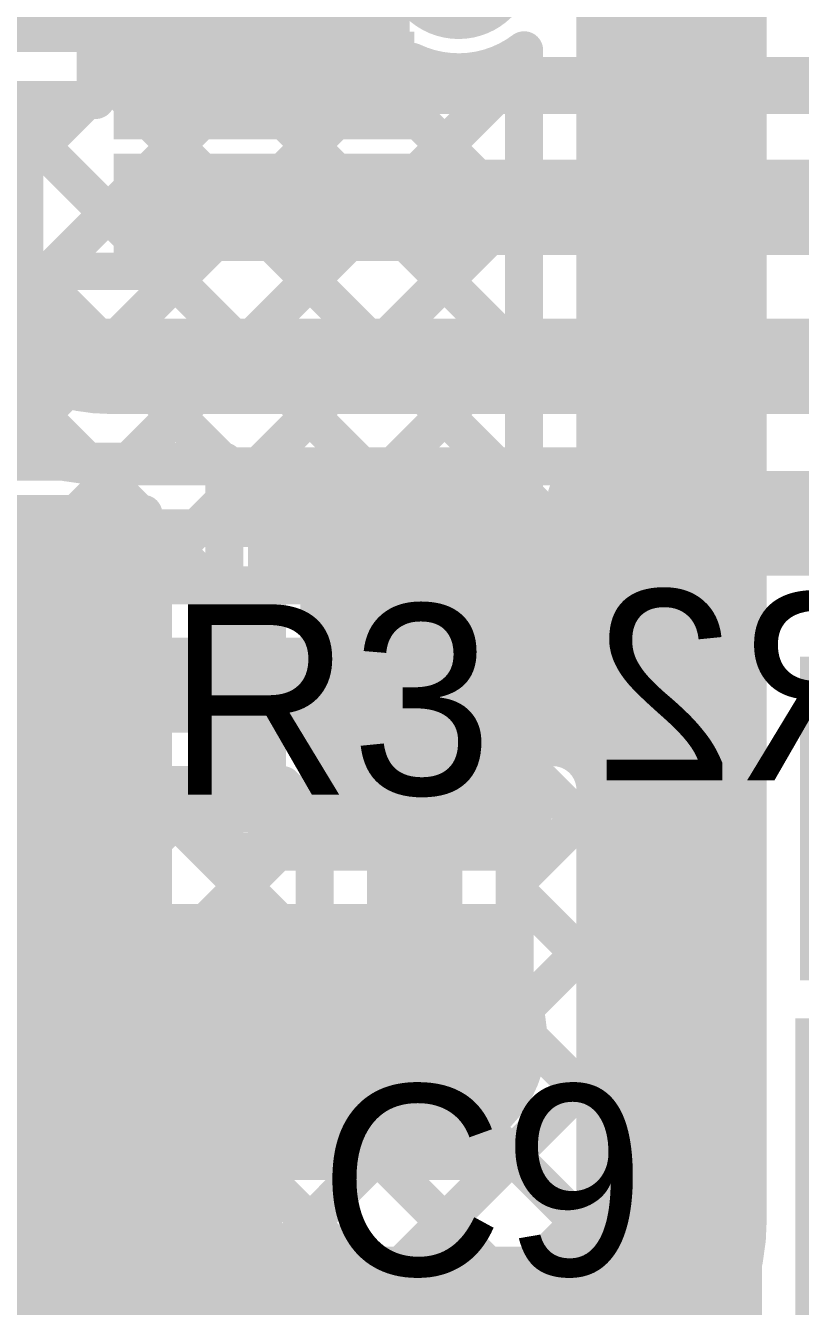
# Model space of a CAD drawing. Header units: millimetres. Extents: x 3.06 to 5.82, y 1.29 to 3.84.
# Drawn here: x 5.4133 to 5.5761, y 1.5805 to 1.8496 of the extents above; entities that cross this region are included whole.
import ezdxf

# ---------------------------------------------------------------- set-up
doc = ezdxf.new("R2010")
doc.units = ezdxf.units.MM
doc.header["$MEASUREMENT"] = 0
for name, color, linetype in [('BottomLayer', 5, 'Continuous'), ('BottomOverlay', 54, 'Continuous'), ('BottomPaste', 16, 'Continuous'), ('BottomSolder', 6, 'Continuous'), ('MultiLayer', 9, 'Continuous'), ('TopLayer', 1, 'Continuous'), ('TopOverlay', 2, 'Continuous'), ('TopPaste', 8, 'Continuous'), ('TopSolder', 216, 'Continuous'), ('ViaHoleLayer', 16, 'Continuous')]:
    doc.layers.add(name, color=color, linetype=linetype)

# ---------------------------------------------------------------- blocks, each defined once
blk = doc.blocks.new('RES_0805_B_77')
at = {"layer": 'BottomLayer'}
for points in [[(-0.06, -0.025), (-0.02, -0.025), (-0.06, 0.025), (-0.02, 0.025)], [(0.02, -0.025), (0.06, -0.025), (0.02, 0.025), (0.06, 0.025)]]:
    blk.add_solid(points, dxfattribs=at)
at = {"layer": 'BottomOverlay', "const_width": 0.00787}
for points in [[(0.065, 0.03), (-0.065, 0.03)], [(-0.065, 0.03), (-0.065, -0.03)], [(0.065, 0.03), (0.065, -0.03)], [(0.065, -0.03), (-0.065, -0.03)]]:
    blk.add_lwpolyline(points, dxfattribs=at)
at = {"layer": 'BottomOverlay', "const_width": 0.00394}
for points in [[(-0.06697, 0.03, 1), (-0.06303, 0.03, 1)], [(-0.06697, 0.03, 1), (-0.06303, 0.03, 1)], [(0.06303, 0.03, 1), (0.06697, 0.03, 1)], [(0.06303, 0.03, 1), (0.06697, 0.03, 1)], [(-0.06697, -0.03, 1), (-0.06303, -0.03, 1)], [(-0.06697, -0.03, 1), (-0.06303, -0.03, 1)], [(0.06303, -0.03, 1), (0.06697, -0.03, 1)], [(0.06303, -0.03, 1), (0.06697, -0.03, 1)]]:
    blk.add_lwpolyline(points, format="xyb", close=True, dxfattribs=at)
at = {"layer": 'BottomPaste'}
for points in [[(-0.06, -0.025), (-0.02, -0.025), (-0.06, 0.025), (-0.02, 0.025)], [(0.02, -0.025), (0.06, -0.025), (0.02, 0.025), (0.06, 0.025)]]:
    blk.add_solid(points, dxfattribs=at)
at = {"layer": 'BottomSolder'}
for points in [[(-0.064, -0.029), (-0.016, -0.029), (-0.064, 0.029), (-0.016, 0.029)], [(0.016, -0.029), (0.064, -0.029), (0.016, 0.029), (0.064, 0.029)]]:
    blk.add_solid(points, dxfattribs=at)
blk = doc.blocks.new('RES_0805_85')
at = {"layer": 'TopLayer'}
for points in [[(-0.06, -0.025), (-0.02, -0.025), (-0.06, 0.025), (-0.02, 0.025)], [(0.02, -0.025), (0.06, -0.025), (0.02, 0.025), (0.06, 0.025)]]:
    blk.add_solid(points, dxfattribs=at)
at = {"layer": 'TopOverlay', "const_width": 0.00787}
for points in [[(0.065, 0.03), (-0.065, 0.03)], [(-0.065, 0.03), (-0.065, -0.03)], [(0.065, 0.03), (0.065, -0.03)], [(0.065, -0.03), (-0.065, -0.03)]]:
    blk.add_lwpolyline(points, dxfattribs=at)
at = {"layer": 'TopOverlay', "const_width": 0.00394}
for points in [[(-0.06697, 0.03, 1), (-0.06303, 0.03, 1)], [(-0.06697, 0.03, 1), (-0.06303, 0.03, 1)], [(0.06303, 0.03, 1), (0.06697, 0.03, 1)], [(0.06303, 0.03, 1), (0.06697, 0.03, 1)], [(-0.06697, -0.03, 1), (-0.06303, -0.03, 1)], [(-0.06697, -0.03, 1), (-0.06303, -0.03, 1)], [(0.06303, -0.03, 1), (0.06697, -0.03, 1)], [(0.06303, -0.03, 1), (0.06697, -0.03, 1)]]:
    blk.add_lwpolyline(points, format="xyb", close=True, dxfattribs=at)
at = {"layer": 'TopPaste'}
for points in [[(-0.06, -0.025), (-0.02, -0.025), (-0.06, 0.025), (-0.02, 0.025)], [(0.02, -0.025), (0.06, -0.025), (0.02, 0.025), (0.06, 0.025)]]:
    blk.add_solid(points, dxfattribs=at)
at = {"layer": 'TopSolder'}
for points in [[(-0.064, -0.029), (-0.016, -0.029), (-0.064, 0.029), (-0.016, 0.029)], [(0.016, -0.029), (0.064, -0.029), (0.016, 0.029), (0.064, 0.029)]]:
    blk.add_solid(points, dxfattribs=at)
blk = doc.blocks.new('RES_0805_B_86')
at = {"layer": 'BottomLayer'}
for points in [[(-0.06, -0.025), (-0.02, -0.025), (-0.06, 0.025), (-0.02, 0.025)], [(0.02, -0.025), (0.06, -0.025), (0.02, 0.025), (0.06, 0.025)]]:
    blk.add_solid(points, dxfattribs=at)
at = {"layer": 'BottomOverlay', "const_width": 0.00787}
for points in [[(-0.065, 0.03), (0.065, 0.03)], [(-0.065, -0.03), (-0.065, 0.03)], [(0.065, -0.03), (0.065, 0.03)], [(-0.065, -0.03), (0.065, -0.03)]]:
    blk.add_lwpolyline(points, dxfattribs=at)
at = {"layer": 'BottomOverlay', "const_width": 0.00394}
for points in [[(-0.06697, 0.03, 1), (-0.06303, 0.03, 1)], [(-0.06697, 0.03, 1), (-0.06303, 0.03, 1)], [(0.06303, 0.03, 1), (0.06697, 0.03, 1)], [(0.06303, 0.03, 1), (0.06697, 0.03, 1)], [(-0.06697, -0.03, 1), (-0.06303, -0.03, 1)], [(-0.06697, -0.03, 1), (-0.06303, -0.03, 1)], [(0.06303, -0.03, 1), (0.06697, -0.03, 1)], [(0.06303, -0.03, 1), (0.06697, -0.03, 1)]]:
    blk.add_lwpolyline(points, format="xyb", close=True, dxfattribs=at)
at = {"layer": 'BottomPaste'}
for points in [[(-0.06, -0.025), (-0.02, -0.025), (-0.06, 0.025), (-0.02, 0.025)], [(0.02, -0.025), (0.06, -0.025), (0.02, 0.025), (0.06, 0.025)]]:
    blk.add_solid(points, dxfattribs=at)
at = {"layer": 'BottomSolder'}
for points in [[(-0.064, -0.029), (-0.016, -0.029), (-0.064, 0.029), (-0.016, 0.029)], [(0.016, -0.029), (0.064, -0.029), (0.016, 0.029), (0.064, 0.029)]]:
    blk.add_solid(points, dxfattribs=at)
blk = doc.blocks.new('16_TSSOP_100')
at = {"layer": 'TopLayer'}
for points in [[(0.07579, -0.07126), (0.13091, -0.07126), (0.07579, -0.05669), (0.13091, -0.05669)], [(0.07579, -0.09685), (0.13091, -0.09685), (0.07579, -0.08228), (0.13091, -0.08228)]]:
    blk.add_solid(points, dxfattribs=at)
at = {"layer": 'TopOverlay', "const_width": 0.00787}
blk.add_lwpolyline([(-0.079, -0.103), (0.079, -0.103)], dxfattribs=at)
at = {"layer": 'TopOverlay', "const_width": 0.00394}
blk.add_lwpolyline([(0.07703, -0.103, 1), (0.08097, -0.103, 1)], format="xyb", close=True, dxfattribs=at)
at = {"layer": 'TopPaste'}
for points in [[(0.07579, -0.07126), (0.13091, -0.07126), (0.07579, -0.05669), (0.13091, -0.05669)], [(0.07579, -0.09685), (0.13091, -0.09685), (0.07579, -0.08228), (0.13091, -0.08228)]]:
    blk.add_solid(points, dxfattribs=at)
at = {"layer": 'TopSolder'}
for points in [[(0.07179, -0.07526), (0.13491, -0.07526), (0.07179, -0.05269), (0.13491, -0.05269)], [(0.07179, -0.10085), (0.13491, -0.10085), (0.07179, -0.07828), (0.13491, -0.07828)]]:
    blk.add_solid(points, dxfattribs=at)
blk = doc.blocks.new('SOT23_5_102')
at = {"layer": 'TopLayer'}
for points in [[(-0.07323, 0.0252), (-0.02913, 0.0252), (-0.07323, 0.04961), (-0.02913, 0.04961)], [(0.02913, 0.0252), (0.07323, 0.0252), (0.02913, 0.04961), (0.07323, 0.04961)], [(-0.07323, -0.0122), (-0.02913, -0.0122), (-0.07323, 0.0122), (-0.02913, 0.0122)], [(-0.07323, -0.04961), (-0.02913, -0.04961), (-0.07323, -0.0252), (-0.02913, -0.0252)], [(0.02913, -0.04961), (0.07323, -0.04961), (0.02913, -0.0252), (0.07323, -0.0252)]]:
    blk.add_solid(points, dxfattribs=at)
at = {"layer": 'TopOverlay'}
for points, const_width in [([(-0.04976, 0.063, 1), (-0.05824, 0.063, 1)], 0.01), ([(-0.06074, 0.063, 1), (-0.05574, 0.063, 1)], 0.005), ([(-0.05226, 0.063, 1), (-0.04726, 0.063, 1)], 0.005), ([(-0.02997, 0.063, 1), (-0.02603, 0.063, 1)], 0.00394), ([(0.02103, 0.063, 1), (0.02497, 0.063, 1)], 0.00394), ([(-0.02997, -0.063, 1), (-0.02603, -0.063, 1)], 0.00394), ([(0.02103, -0.063, 1), (0.02497, -0.063, 1)], 0.00394)]:
    blk.add_lwpolyline(points, format="xyb", close=True, dxfattribs=dict(at, const_width=const_width))
at = {"layer": 'TopOverlay', "const_width": 0.00787}
for points in [[(0.023, 0.063), (-0.028, 0.063)], [(0.023, -0.063), (-0.028, -0.063)]]:
    blk.add_lwpolyline(points, dxfattribs=at)
at = {"layer": 'TopPaste'}
for points in [[(-0.07323, 0.0252), (-0.02913, 0.0252), (-0.07323, 0.04961), (-0.02913, 0.04961)], [(0.02913, 0.0252), (0.07323, 0.0252), (0.02913, 0.04961), (0.07323, 0.04961)], [(-0.07323, -0.0122), (-0.02913, -0.0122), (-0.07323, 0.0122), (-0.02913, 0.0122)], [(-0.07323, -0.04961), (-0.02913, -0.04961), (-0.07323, -0.0252), (-0.02913, -0.0252)], [(0.02913, -0.04961), (0.07323, -0.04961), (0.02913, -0.0252), (0.07323, -0.0252)]]:
    blk.add_solid(points, dxfattribs=at)
at = {"layer": 'TopSolder'}
for points in [[(-0.07723, 0.0212), (-0.02513, 0.0212), (-0.07723, 0.05361), (-0.02513, 0.05361)], [(0.02513, 0.0212), (0.07723, 0.0212), (0.02513, 0.05361), (0.07723, 0.05361)], [(-0.07723, -0.0162), (-0.02513, -0.0162), (-0.07723, 0.0162), (-0.02513, 0.0162)], [(-0.07723, -0.05361), (-0.02513, -0.05361), (-0.07723, -0.0212), (-0.02513, -0.0212)], [(0.02513, -0.05361), (0.07723, -0.05361), (0.02513, -0.0212), (0.07723, -0.0212)]]:
    blk.add_solid(points, dxfattribs=at)

msp = doc.modelspace()

# ---------------------------------------------------------------- linework, layer by layer
at = {"layer": 'BottomLayer'}
for points, const_width in [([(5.428, 1.834), (5.428, 2.002)], 0.008), ([(5.434, 1.842), (5.434, 1.914)], 0.008), ([(5.549, 1.745), (5.549, 1.87861)], 0.04), ([(5.518, 1.75), (5.518, 1.84443)], 0.008), ([(5.37839, 1.758), (5.46239, 1.842)], 0.008), ([(5.40667, 1.758), (5.49067, 1.842)], 0.008), ([(5.428, 1.8359), (5.4341, 1.842)], 0.008), ([(5.428, 1.84106), (5.518, 1.75106)], 0.008), ([(5.434, 1.842), (5.49446, 1.842)], 0.008), ([(5.43496, 1.758), (5.518, 1.84104)], 0.008), ([(5.45534, 1.842), (5.518, 1.77934)], 0.008), ([(5.48363, 1.842), (5.518, 1.80763)], 0.008), ([(5.51254, 1.84137), (5.518, 1.83591)], 0.008), ([(5.1181, 1.526), (5.4261, 1.834)], 0.008), ([(5.276, 1.834), (5.428, 1.834)], 0.008), ([(5.3502, 1.834), (5.4262, 1.758)], 0.008), ([(5.37849, 1.834), (5.45449, 1.758)], 0.008), ([(5.40677, 1.834), (5.49077, 1.75)], 0.008), ([(5.455, 1.74976), (5.518, 1.81276)], 0.008), ([(5.48353, 1.75), (5.518, 1.78447)], 0.008), ([(5.549, 1.689), (5.549, 1.745)], 0.04), ([(5.367, 1.758), (5.455, 1.758)], 0.008), ([(5.455, 1.676), (5.455, 1.758)], 0.008), ([(5.455, 1.75749), (5.464, 1.74849)], 0.008), ([(5.51181, 1.75), (5.518, 1.75619)], 0.008), ([(5.464, 1.75), (5.518, 1.75)], 0.008), ([(5.464, 1.714), (5.464, 1.75)], 0.008), ([(5.455, 1.72147), (5.464, 1.73047)], 0.008), ([(5.495, 1.714), (5.524, 1.714)], 0.04), ([(5.455, 1.7292), (5.464, 1.7202)], 0.008), ([(5.464, 1.678), (5.464, 1.714)], 0.008), ([(5.549, 1.599), (5.549, 1.689)], 0.04), ([(5.455, 1.69319), (5.464, 1.70219)], 0.008), ([(5.455, 1.70092), (5.464, 1.69192)], 0.008), ([(5.455, 1.676), (5.518, 1.676)], 0.008), ([(5.464, 1.678), (5.518, 1.678)], 0.008), ([(5.377, 1.567), (5.517, 1.567)], 0.04)]:
    msp.add_lwpolyline(points, dxfattribs=dict(at, const_width=const_width))
for points, const_width in [([(5.518, 1.84443, -0.279625), (5.49446, 1.842)], 0.008), ([(5.524, 1.714, -0.414214), (5.549, 1.689)], 0.04), ([(5.549, 1.599, -0.414214), (5.517, 1.567)], 0.04)]:
    msp.add_lwpolyline(points, format="xyb", dxfattribs=dict(at, const_width=const_width))
for points, const_width in [([(5.516, 1.84443, 1), (5.52, 1.84443, 1)], 0.004), ([(5.516, 1.84443, 1), (5.52, 1.84443, 1)], 0.004), ([(5.426, 1.84106, 1), (5.43, 1.84106, 1)], 0.004), ([(5.432, 1.842, 1), (5.436, 1.842, 1)], 0.004), ([(5.432, 1.842, 1), (5.436, 1.842, 1)], 0.004), ([(5.4321, 1.842, 1), (5.4361, 1.842, 1)], 0.004), ([(5.45334, 1.842, 1), (5.45734, 1.842, 1)], 0.004), ([(5.46039, 1.842, 1), (5.46439, 1.842, 1)], 0.004), ([(5.48163, 1.842, 1), (5.48563, 1.842, 1)], 0.004), ([(5.48867, 1.842, 1), (5.49267, 1.842, 1)], 0.004), ([(5.49246, 1.842, 1), (5.49646, 1.842, 1)], 0.004), ([(5.49246, 1.842, 1), (5.49646, 1.842, 1)], 0.004), ([(5.51054, 1.84137, 1), (5.51454, 1.84137, 1)], 0.004), ([(5.516, 1.84104, 1), (5.52, 1.84104, 1)], 0.004), ([(5.426, 1.8359, 1), (5.43, 1.8359, 1)], 0.004), ([(5.516, 1.83591, 1), (5.52, 1.83591, 1)], 0.004), ([(5.4241, 1.834, 1), (5.4281, 1.834, 1)], 0.004), ([(5.426, 1.834, 1), (5.43, 1.834, 1)], 0.004), ([(5.426, 1.834, 1), (5.43, 1.834, 1)], 0.004), ([(5.516, 1.81276, 1), (5.52, 1.81276, 1)], 0.004), ([(5.516, 1.80763, 1), (5.52, 1.80763, 1)], 0.004), ([(5.516, 1.78447, 1), (5.52, 1.78447, 1)], 0.004), ([(5.516, 1.77934, 1), (5.52, 1.77934, 1)], 0.004), ([(5.539, 1.745, 1), (5.559, 1.745, 1)], 0.02), ([(5.539, 1.745, 1), (5.559, 1.745, 1)], 0.02), ([(5.4242, 1.758, 1), (5.4282, 1.758, 1)], 0.004), ([(5.43296, 1.758, 1), (5.43696, 1.758, 1)], 0.004), ([(5.45249, 1.758, 1), (5.45649, 1.758, 1)], 0.004), ([(5.453, 1.758, 1), (5.457, 1.758, 1)], 0.004), ([(5.453, 1.758, 1), (5.457, 1.758, 1)], 0.004), ([(5.453, 1.75749, 1), (5.457, 1.75749, 1)], 0.004), ([(5.516, 1.75619, 1), (5.52, 1.75619, 1)], 0.004), ([(5.516, 1.75106, 1), (5.52, 1.75106, 1)], 0.004), ([(5.54309, 1.745, 1), (5.55491, 1.745, 1)], 0.01181), ([(5.453, 1.74976, 1), (5.457, 1.74976, 1)], 0.004), ([(5.462, 1.75, 1), (5.466, 1.75, 1)], 0.004), ([(5.462, 1.75, 1), (5.466, 1.75, 1)], 0.004), ([(5.462, 1.74849, 1), (5.466, 1.74849, 1)], 0.004), ([(5.48153, 1.75, 1), (5.48553, 1.75, 1)], 0.004), ([(5.48877, 1.75, 1), (5.49277, 1.75, 1)], 0.004), ([(5.50981, 1.75, 1), (5.51381, 1.75, 1)], 0.004), ([(5.516, 1.75, 1), (5.52, 1.75, 1)], 0.004), ([(5.516, 1.75, 1), (5.52, 1.75, 1)], 0.004), ([(5.462, 1.73047, 1), (5.466, 1.73047, 1)], 0.004), ([(5.485, 1.714, 1), (5.505, 1.714, 1)], 0.02), ([(5.514, 1.714, 1), (5.534, 1.714, 1)], 0.02), ([(5.514, 1.714, 1), (5.534, 1.714, 1)], 0.02), ([(5.453, 1.7292, 1), (5.457, 1.7292, 1)], 0.004), ([(5.453, 1.72147, 1), (5.457, 1.72147, 1)], 0.004), ([(5.462, 1.7202, 1), (5.466, 1.7202, 1)], 0.004), ([(5.462, 1.714, 1), (5.466, 1.714, 1)], 0.004), ([(5.462, 1.714, 1), (5.466, 1.714, 1)], 0.004), ([(5.539, 1.689, 1), (5.559, 1.689, 1)], 0.02), ([(5.539, 1.689, 1), (5.559, 1.689, 1)], 0.02), ([(5.539, 1.689, 1), (5.559, 1.689, 1)], 0.02), ([(5.453, 1.70092, 1), (5.457, 1.70092, 1)], 0.004), ([(5.462, 1.70219, 1), (5.466, 1.70219, 1)], 0.004), ([(5.453, 1.69319, 1), (5.457, 1.69319, 1)], 0.004), ([(5.462, 1.69192, 1), (5.466, 1.69192, 1)], 0.004), ([(5.453, 1.676, 1), (5.457, 1.676, 1)], 0.004), ([(5.453, 1.676, 1), (5.457, 1.676, 1)], 0.004), ([(5.462, 1.678, 1), (5.466, 1.678, 1)], 0.004), ([(5.462, 1.678, 1), (5.466, 1.678, 1)], 0.004), ([(5.516, 1.678, 1), (5.52, 1.678, 1)], 0.004), ([(5.516, 1.676, 1), (5.52, 1.676, 1)], 0.004), ([(5.49009, 1.637, 1), (5.50191, 1.637, 1)], 0.01181), ([(5.539, 1.599, 1), (5.559, 1.599, 1)], 0.02), ([(5.539, 1.599, 1), (5.559, 1.599, 1)], 0.02), ([(5.507, 1.567, 1), (5.527, 1.567, 1)], 0.02), ([(5.507, 1.567, 1), (5.527, 1.567, 1)], 0.02)]:
    msp.add_lwpolyline(points, format="xyb", close=True, dxfattribs=dict(at, const_width=const_width))
for points in [[(5.287, 1.845), (5.417, 1.845), (5.287, 1.991), (5.417, 1.991)], [(5.298, 1.757), (5.417, 1.757), (5.298, 1.836), (5.417, 1.836)], [(5.378, 1.607), (5.444, 1.607), (5.378, 1.747), (5.444, 1.747)], [(5.435, 1.607), (5.515, 1.607), (5.435, 1.665), (5.515, 1.665)]]:
    msp.add_solid(points, dxfattribs=at)
at = {"layer": 'BottomSolder', "const_width": 0.01581}
for points in [[(5.49632, 1.86261, 1), (5.51213, 1.86261, 1)], [(5.54109, 1.745, 1), (5.55691, 1.745, 1)], [(5.48809, 1.637, 1), (5.50391, 1.637, 1)]]:
    msp.add_lwpolyline(points, format="xyb", close=True, dxfattribs=at)
at = {"layer": 'MultiLayer', "const_width": 0.01181}
for points in [[(5.54309, 1.745, 1), (5.55491, 1.745, 1)], [(5.49009, 1.637, 1), (5.50191, 1.637, 1)]]:
    msp.add_lwpolyline(points, format="xyb", close=True, dxfattribs=at)
at = {"layer": 'TopLayer'}
for points, const_width in [([(5.46335, 1.83702), (5.58502, 1.83702)], 0.012), ([(5.46335, 1.81143), (5.616, 1.81143)], 0.02), ([(5.431, 1.778), (5.73673, 1.778)], 0.02), ([(5.39567, 1.747), (5.4102, 1.76153)], 0.008), ([(5.42396, 1.747), (5.43396, 1.757)], 0.008), ([(5.42705, 1.75716), (5.4372, 1.747)], 0.008), ([(5.431, 1.757), (5.5296, 1.757)], 0.008), ([(5.438, 1.73276), (5.46224, 1.757)], 0.008), ([(5.45549, 1.757), (5.48112, 1.73137)], 0.008), ([(5.46553, 1.732), (5.49053, 1.757)], 0.008), ([(5.48377, 1.757), (5.565, 1.67577)], 0.008), ([(5.48917, 1.72736), (5.51881, 1.757)], 0.008), ([(5.51206, 1.757), (5.5263, 1.74276)], 0.008), ([(5.549, 1.745), (5.704, 1.745)], 0.022), ([(5.376, 1.747), (5.438, 1.747)], 0.008), ([(5.438, 1.732), (5.438, 1.747)], 0.008), ([(5.438, 1.7462), (5.4522, 1.732)], 0.008), ([(5.5034, 1.7133), (5.52749, 1.7374)], 0.008), ([(5.438, 1.732), (5.476, 1.732)], 0.008), ([(5.49088, 1.72581), (5.50981, 1.70688)], 0.008), ([(5.51539, 1.69701), (5.54175, 1.72337)], 0.008), ([(5.54676, 1.7223), (5.565, 1.70406)], 0.008), ([(5.55503, 1.723), (5.565, 1.723)], 0.008), ([(5.565, 1.652), (5.565, 1.723)], 0.008), ([(5.407, 1.711), (5.476, 1.711)], 0.02), ([(5.476, 1.711), (5.495, 1.692)], 0.02), ([(5.516, 1.66934), (5.565, 1.71834)], 0.008), ([(5.495, 1.6374), (5.495, 1.692)], 0.02), ([(5.51537, 1.69712), (5.564, 1.64849)], 0.008), ([(5.516, 1.64797), (5.516, 1.692)], 0.008), ([(5.438, 1.67619), (5.45181, 1.69)], 0.008), ([(5.438, 1.69), (5.4673, 1.69)], 0.008), ([(5.438, 1.675), (5.438, 1.69)], 0.008), ([(5.438, 1.68964), (5.46703, 1.66061)], 0.008), ([(5.46592, 1.69), (5.474, 1.68192)], 0.008), ([(5.4673, 1.69), (5.474, 1.6833)], 0.008), ([(5.51799, 1.64305), (5.565, 1.69005)], 0.008), ([(5.4507, 1.66061), (5.4737, 1.6836)], 0.008), ([(5.474, 1.66061), (5.474, 1.6833)], 0.008), ([(5.376, 1.675), (5.438, 1.675)], 0.008), ([(5.39607, 1.675), (5.41046, 1.66061)], 0.008), ([(5.42242, 1.66061), (5.43681, 1.675)], 0.008), ([(5.42435, 1.675), (5.43875, 1.66061)], 0.008), ([(5.516, 1.6682), (5.564, 1.6202)], 0.008), ([(5.40813, 1.66061), (5.474, 1.66061)], 0.008), ([(5.49223, 1.589), (5.565, 1.66177)], 0.008), ([(5.564, 1.482), (5.564, 1.652)], 0.008), ([(5.44118, 1.6374), (5.495, 1.6374)], 0.02), ([(5.495, 1.637), (5.495, 1.6374)], 0.02), ([(5.495, 1.637), (5.496, 1.637)], 0.02), ([(5.51881, 1.63711), (5.564, 1.59192)], 0.008), ([(5.38, 1.6345), (5.4255, 1.589)], 0.008), ([(5.52052, 1.589), (5.564, 1.63248)], 0.008), ([(5.47423, 1.6164), (5.4862, 1.6164)], 0.008), ([(5.48295, 1.6164), (5.51035, 1.589)], 0.008), ([(5.50922, 1.61841), (5.53864, 1.589)], 0.008), ([(5.40738, 1.589), (5.43258, 1.6142)], 0.008), ([(5.40813, 1.6142), (5.47423, 1.6142)], 0.008), ([(5.42859, 1.6142), (5.45379, 1.589)], 0.008), ([(5.43566, 1.589), (5.46086, 1.6142)], 0.008), ([(5.45687, 1.6142), (5.48207, 1.589)], 0.008), ([(5.46395, 1.589), (5.48995, 1.61501)], 0.008), ([(5.409, 1.6), (5.44118, 1.6)], 0.02), ([(5.5488, 1.589), (5.564, 1.6042)], 0.008), ([(5.406, 1.589), (5.555, 1.589)], 0.008), ([(5.555, 1.484), (5.555, 1.589)], 0.008)]:
    msp.add_lwpolyline(points, dxfattribs=dict(at, const_width=const_width))
for points, const_width in [([(5.46035, 1.83702, 1), (5.46635, 1.83702, 1)], 0.006), ([(5.45835, 1.81143, 1), (5.46835, 1.81143, 1)], 0.01), ([(5.426, 1.778, 1), (5.436, 1.778, 1)], 0.01), ([(5.426, 1.778, 1), (5.436, 1.778, 1)], 0.01), ([(5.4082, 1.76153, 1), (5.4122, 1.76153, 1)], 0.004), ([(5.42505, 1.75716, 1), (5.42905, 1.75716, 1)], 0.004), ([(5.429, 1.757, 1), (5.433, 1.757, 1)], 0.004), ([(5.429, 1.757, 1), (5.433, 1.757, 1)], 0.004), ([(5.43196, 1.757, 1), (5.43596, 1.757, 1)], 0.004), ([(5.45349, 1.757, 1), (5.45749, 1.757, 1)], 0.004), ([(5.46024, 1.757, 1), (5.46424, 1.757, 1)], 0.004), ([(5.48177, 1.757, 1), (5.48577, 1.757, 1)], 0.004), ([(5.48853, 1.757, 1), (5.49253, 1.757, 1)], 0.004), ([(5.51006, 1.757, 1), (5.51406, 1.757, 1)], 0.004), ([(5.51681, 1.757, 1), (5.52081, 1.757, 1)], 0.004), ([(5.5276, 1.757, 1), (5.5316, 1.757, 1)], 0.004), ([(5.5276, 1.757, 1), (5.5316, 1.757, 1)], 0.004), ([(5.54309, 1.745, 1), (5.55491, 1.745, 1)], 0.01181), ([(5.5435, 1.745, 1), (5.5545, 1.745, 1)], 0.011), ([(5.42196, 1.747, 1), (5.42596, 1.747, 1)], 0.004), ([(5.4352, 1.747, 1), (5.4392, 1.747, 1)], 0.004), ([(5.436, 1.747, 1), (5.44, 1.747, 1)], 0.004), ([(5.436, 1.747, 1), (5.44, 1.747, 1)], 0.004), ([(5.436, 1.7462, 1), (5.44, 1.7462, 1)], 0.004), ([(5.5243, 1.74276, 1), (5.5283, 1.74276, 1)], 0.004), ([(5.52549, 1.7374, 1), (5.52949, 1.7374, 1)], 0.004), ([(5.436, 1.73276, 1), (5.44, 1.73276, 1)], 0.004), ([(5.436, 1.732, 1), (5.44, 1.732, 1)], 0.004), ([(5.436, 1.732, 1), (5.44, 1.732, 1)], 0.004), ([(5.4502, 1.732, 1), (5.4542, 1.732, 1)], 0.004), ([(5.46353, 1.732, 1), (5.46753, 1.732, 1)], 0.004), ([(5.474, 1.732, 1), (5.478, 1.732, 1)], 0.004), ([(5.474, 1.732, 1), (5.478, 1.732, 1)], 0.004), ([(5.474, 1.732, 1), (5.478, 1.732, 1)], 0.004), ([(5.47912, 1.73137, 1), (5.48312, 1.73137, 1)], 0.004), ([(5.48717, 1.72736, 1), (5.49117, 1.72736, 1)], 0.004), ([(5.48885, 1.72585, 1), (5.49285, 1.72585, 1)], 0.004), ([(5.48888, 1.72581, 1), (5.49288, 1.72581, 1)], 0.004), ([(5.48888, 1.72581, 1), (5.49288, 1.72581, 1)], 0.004), ([(5.53975, 1.72337, 1), (5.54375, 1.72337, 1)], 0.004), ([(5.54476, 1.7223, 1), (5.54876, 1.7223, 1)], 0.004), ([(5.55303, 1.723, 1), (5.55703, 1.723, 1)], 0.004), ([(5.55303, 1.723, 1), (5.55703, 1.723, 1)], 0.004), ([(5.563, 1.723, 1), (5.567, 1.723, 1)], 0.004), ([(5.563, 1.723, 1), (5.567, 1.723, 1)], 0.004), ([(5.402, 1.711, 1), (5.412, 1.711, 1)], 0.01), ([(5.471, 1.711, 1), (5.481, 1.711, 1)], 0.01), ([(5.471, 1.711, 1), (5.481, 1.711, 1)], 0.01), ([(5.563, 1.71834, 1), (5.567, 1.71834, 1)], 0.004), ([(5.5014, 1.7133, 1), (5.5054, 1.7133, 1)], 0.004), ([(5.50781, 1.70688, 1), (5.51181, 1.70688, 1)], 0.004), ([(5.50781, 1.70688, 1), (5.51181, 1.70688, 1)], 0.004), ([(5.50785, 1.70685, 1), (5.51185, 1.70685, 1)], 0.004), ([(5.563, 1.70406, 1), (5.567, 1.70406, 1)], 0.004), ([(5.49, 1.692, 1), (5.5, 1.692, 1)], 0.01), ([(5.49, 1.692, 1), (5.5, 1.692, 1)], 0.01), ([(5.51337, 1.69712, 1), (5.51737, 1.69712, 1)], 0.004), ([(5.51339, 1.69701, 1), (5.51739, 1.69701, 1)], 0.004), ([(5.514, 1.692, 1), (5.518, 1.692, 1)], 0.004), ([(5.514, 1.692, 1), (5.518, 1.692, 1)], 0.004), ([(5.514, 1.692, 1), (5.518, 1.692, 1)], 0.004), ([(5.436, 1.69, 1), (5.44, 1.69, 1)], 0.004), ([(5.436, 1.69, 1), (5.44, 1.69, 1)], 0.004), ([(5.436, 1.68964, 1), (5.44, 1.68964, 1)], 0.004), ([(5.44981, 1.69, 1), (5.45381, 1.69, 1)], 0.004), ([(5.46392, 1.69, 1), (5.46792, 1.69, 1)], 0.004), ([(5.4653, 1.69, 1), (5.4693, 1.69, 1)], 0.004), ([(5.4653, 1.69, 1), (5.4693, 1.69, 1)], 0.004), ([(5.563, 1.69005, 1), (5.567, 1.69005, 1)], 0.004), ([(5.4717, 1.6836, 1), (5.4757, 1.6836, 1)], 0.004), ([(5.472, 1.6833, 1), (5.476, 1.6833, 1)], 0.004), ([(5.472, 1.6833, 1), (5.476, 1.6833, 1)], 0.004), ([(5.472, 1.68192, 1), (5.476, 1.68192, 1)], 0.004), ([(5.436, 1.67619, 1), (5.44, 1.67619, 1)], 0.004), ([(5.563, 1.67577, 1), (5.567, 1.67577, 1)], 0.004), ([(5.42235, 1.675, 1), (5.42635, 1.675, 1)], 0.004), ([(5.43481, 1.675, 1), (5.43881, 1.675, 1)], 0.004), ([(5.436, 1.675, 1), (5.44, 1.675, 1)], 0.004), ([(5.436, 1.675, 1), (5.44, 1.675, 1)], 0.004), ([(5.514, 1.66934, 1), (5.518, 1.66934, 1)], 0.004), ([(5.514, 1.6682, 1), (5.518, 1.6682, 1)], 0.004), ([(5.40846, 1.66061, 1), (5.41246, 1.66061, 1)], 0.004), ([(5.42042, 1.66061, 1), (5.42442, 1.66061, 1)], 0.004), ([(5.43675, 1.66061, 1), (5.44075, 1.66061, 1)], 0.004), ([(5.4487, 1.66061, 1), (5.4527, 1.66061, 1)], 0.004), ([(5.46503, 1.66061, 1), (5.46903, 1.66061, 1)], 0.004), ([(5.472, 1.66061, 1), (5.476, 1.66061, 1)], 0.004), ([(5.472, 1.66061, 1), (5.476, 1.66061, 1)], 0.004), ([(5.563, 1.66177, 1), (5.567, 1.66177, 1)], 0.004), ([(5.562, 1.652, 1), (5.566, 1.652, 1)], 0.004), ([(5.563, 1.652, 1), (5.567, 1.652, 1)], 0.004), ([(5.514, 1.64797, 1), (5.518, 1.64797, 1)], 0.004), ([(5.514, 1.64797, 1), (5.518, 1.64797, 1)], 0.004), ([(5.562, 1.64849, 1), (5.566, 1.64849, 1)], 0.004), ([(5.43618, 1.6374, 1), (5.44618, 1.6374, 1)], 0.01), ([(5.49009, 1.637, 1), (5.50191, 1.637, 1)], 0.01181), ([(5.49, 1.6374, 1), (5.5, 1.6374, 1)], 0.01), ([(5.49, 1.6374, 1), (5.5, 1.6374, 1)], 0.01), ([(5.49, 1.6374, 1), (5.5, 1.6374, 1)], 0.01), ([(5.49, 1.637, 1), (5.5, 1.637, 1)], 0.01), ([(5.49, 1.637, 1), (5.5, 1.637, 1)], 0.01), ([(5.491, 1.637, 1), (5.501, 1.637, 1)], 0.01), ([(5.51599, 1.64305, 1), (5.51999, 1.64305, 1)], 0.004), ([(5.51681, 1.63711, 1), (5.52081, 1.63711, 1)], 0.004), ([(5.51681, 1.637, 1), (5.52081, 1.637, 1)], 0.004), ([(5.51681, 1.637, 1), (5.52081, 1.637, 1)], 0.004), ([(5.562, 1.63248, 1), (5.566, 1.63248, 1)], 0.004), ([(5.562, 1.6202, 1), (5.566, 1.6202, 1)], 0.004), ([(5.47223, 1.6164, 1), (5.47623, 1.6164, 1)], 0.004), ([(5.48095, 1.6164, 1), (5.48495, 1.6164, 1)], 0.004), ([(5.4842, 1.6164, 1), (5.4882, 1.6164, 1)], 0.004), ([(5.4842, 1.6164, 1), (5.4882, 1.6164, 1)], 0.004), ([(5.50723, 1.61841, 1), (5.51122, 1.61841, 1)], 0.004), ([(5.42659, 1.6142, 1), (5.43059, 1.6142, 1)], 0.004), ([(5.43058, 1.6142, 1), (5.43458, 1.6142, 1)], 0.004), ([(5.45487, 1.6142, 1), (5.45887, 1.6142, 1)], 0.004), ([(5.45886, 1.6142, 1), (5.46286, 1.6142, 1)], 0.004), ([(5.47223, 1.6142, 1), (5.47623, 1.6142, 1)], 0.004), ([(5.48795, 1.61501, 1), (5.49195, 1.61501, 1)], 0.004), ([(5.404, 1.6, 1), (5.414, 1.6, 1)], 0.01), ([(5.404, 1.6, 1), (5.414, 1.6, 1)], 0.01), ([(5.43618, 1.6, 1), (5.44618, 1.6, 1)], 0.01), ([(5.562, 1.6042, 1), (5.566, 1.6042, 1)], 0.004), ([(5.562, 1.59192, 1), (5.566, 1.59192, 1)], 0.004), ([(5.4235, 1.589, 1), (5.4275, 1.589, 1)], 0.004), ([(5.43366, 1.589, 1), (5.43766, 1.589, 1)], 0.004), ([(5.45179, 1.589, 1), (5.45579, 1.589, 1)], 0.004), ([(5.46195, 1.589, 1), (5.46595, 1.589, 1)], 0.004), ([(5.48007, 1.589, 1), (5.48407, 1.589, 1)], 0.004), ([(5.49023, 1.589, 1), (5.49423, 1.589, 1)], 0.004), ([(5.50835, 1.589, 1), (5.51235, 1.589, 1)], 0.004), ([(5.51852, 1.589, 1), (5.52252, 1.589, 1)], 0.004), ([(5.53664, 1.589, 1), (5.54064, 1.589, 1)], 0.004), ([(5.5468, 1.589, 1), (5.5508, 1.589, 1)], 0.004), ([(5.553, 1.589, 1), (5.557, 1.589, 1)], 0.004), ([(5.553, 1.589, 1), (5.557, 1.589, 1)], 0.004)]:
    msp.add_lwpolyline(points, format="xyb", close=True, dxfattribs=dict(at, const_width=const_width))
for points, const_width in [([(5.431, 1.778, -0.414214), (5.402, 1.807)], 0.02), ([(5.431, 1.757, -0.414214), (5.381, 1.807)], 0.008), ([(5.55503, 1.723, -0.681283), (5.5296, 1.757)], 0.008), ([(5.476, 1.732, -0.198912), (5.49085, 1.72585)], 0.008), ([(5.476, 1.732, -0.199534), (5.49088, 1.72581)], 0.008), ([(5.50981, 1.70688, -0.199534), (5.516, 1.692)], 0.008), ([(5.50985, 1.70685, -0.198912), (5.516, 1.692)], 0.008), ([(5.516, 1.64797, -0.126085), (5.51881, 1.637)], 0.008), ([(5.51881, 1.637, -0.551144), (5.4862, 1.6164)], 0.008), ([(5.409, 1.6, -0.414214), (5.388, 1.621)], 0.02)]:
    msp.add_lwpolyline(points, format="xyb", dxfattribs=dict(at, const_width=const_width))
for points in [[(5.576, 1.649), (5.698, 1.649), (5.576, 1.717), (5.698, 1.717)], [(5.575, 1.493), (5.648, 1.493), (5.575, 1.641), (5.648, 1.641)]]:
    msp.add_solid(points, dxfattribs=at)
at = {"layer": 'TopSolder', "const_width": 0.01581}
for points in [[(5.49632, 1.86261, 1), (5.51213, 1.86261, 1)], [(5.54109, 1.745, 1), (5.55691, 1.745, 1)], [(5.48809, 1.637, 1), (5.50391, 1.637, 1)]]:
    msp.add_lwpolyline(points, format="xyb", close=True, dxfattribs=at)
at = {"layer": 'ViaHoleLayer', "const_width": 0.00787}
for points in [[(5.54506, 1.745, 1), (5.55294, 1.745, 1)], [(5.49206, 1.637, 1), (5.49994, 1.637, 1)]]:
    msp.add_lwpolyline(points, format="xyb", close=True, dxfattribs=at)

# ---------------------------------------------------------------- block references
msp.add_blockref('16_TSSOP_100', (5.36, 1.901))
for name, p, rotation in [('RES_0805_B_77', (5.425, 1.878), 180), ('RES_0805_B_86', (5.455, 1.714), 360), ('RES_0805_85', (5.367, 1.711), 180), ('SOT23_5_102', (5.39, 1.6), 180)]:
    msp.add_blockref(name, p, dxfattribs=dict(rotation=rotation))

# ---------------------------------------------------------------- texts
at = {"layer": 'BottomOverlay', "text_generation_flag": 2}
msp.add_text('R2', height=0.04, dxfattribs=at).set_placement((5.601, 1.691))
at = {"layer": 'TopOverlay'}
for s, p in [('R3', (5.443, 1.688)), ('C9', (5.475, 1.587))]:
    msp.add_text(s, height=0.04, dxfattribs=at).set_placement(p)

doc.saveas('drawing.dxf')
